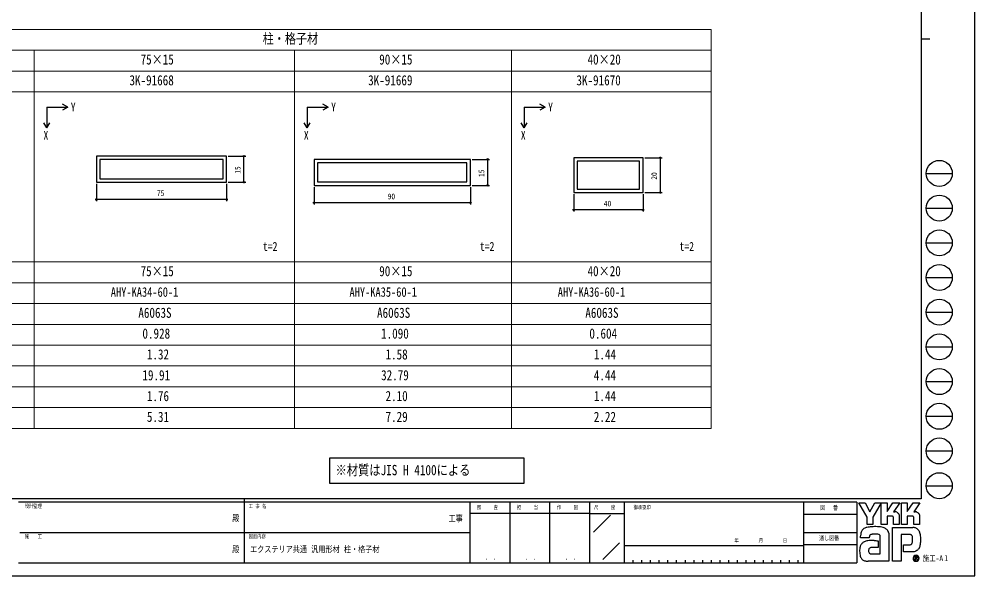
# Model space of a CAD drawing. Units: millimetres on the paper. Extents: x -420 to 420, y -297 to 297.
# Drawn here: x -130 to 420, y -297 to 24 of the extents above; entities that cross this region are included whole.
import ezdxf
from ezdxf.enums import TextEntityAlignment as Align

# ---------------------------------------------------------------- set-up
doc = ezdxf.new("R2010")
doc.units = ezdxf.units.MM
doc.header["$PDMODE"] = 32
doc.header["$PDSIZE"] = 0.5
doc.layers.add('0-1_TABLE1', color=7, linetype='Continuous', lineweight=18)
for name, color, linetype in [('0-2_USER1', 3, 'Continuous'), ('0-3_YKK_11', 7, 'Continuous'), ('0-4_YKK_12', 2, 'Continuous'), ('0-5_YKK_D', 6, 'Continuous'), ('0-6_YKK_ZWAK', 7, 'Continuous')]:
    doc.layers.add(name, color=color, linetype=linetype)
doc.styles.add('ＭＳ ゴシック', font='')
doc.styles.get('ＭＳ ゴシック').set_extended_font_data('MS Gothic')

msp = doc.modelspace()

# ---------------------------------------------------------------- linework, layer by layer
at = {"layer": '0-1_TABLE1'}
for p, q in [((-390.498, 18), (268.502, 18)), ((268.502, 18), (268.502, -212)), ((-390.498, 6), (268.502, 6)), ((-121.498, 6), (-121.498, -212)), ((28.502, 6), (28.502, -212)), ((153.502, 6), (153.502, -212)), ((-390.498, -6), (268.502, -6)), ((-390.498, -18), (268.502, -18)), ((-390.498, -116), (268.502, -116)), ((-390.498, -128), (268.502, -128)), ((-390.498, -140), (268.502, -140)), ((-390.498, -152), (268.502, -152)), ((-390.498, -164), (268.502, -164)), ((-298.831, -176), (268.502, -176)), ((-390.498, -188), (268.502, -188)), ((-298.831, -200), (268.502, -200)), ((-390.498, -212), (268.502, -212))]:
    msp.add_line(p, q, dxfattribs=at)
at = {"layer": '0-2_USER1'}
for p, q in [((-114.118, -26.774), (-102.118, -26.774)), ((-114.118, -26.774), (-114.118, -38.774)), ((-102.118, -26.774), (-105.118, -25.041)), ((-102.118, -26.774), (-105.118, -28.506)), ((35.882, -26.774), (47.882, -26.774)), ((35.882, -26.774), (35.882, -38.774)), ((47.882, -26.774), (44.882, -25.041)), ((47.882, -26.774), (44.882, -28.506)), ((160.882, -26.774), (172.882, -26.774)), ((160.882, -26.774), (160.882, -38.774)), ((172.882, -26.774), (169.882, -25.041)), ((172.882, -26.774), (169.882, -28.506)), ((-114.118, -38.774), (-115.85, -35.774)), ((-114.118, -38.774), (-112.386, -35.774)), ((35.882, -38.774), (34.15, -35.774)), ((35.882, -38.774), (37.614, -35.774)), ((160.882, -38.774), (159.15, -35.774)), ((160.882, -38.774), (162.614, -35.774))]:
    msp.add_line(p, q, dxfattribs=at)
at = {"layer": '0-3_YKK_11'}
for points in [[(-10.593, -55.047), (-85.593, -55.047), (-85.593, -70.047), (-10.593, -70.047)], [(-12.593, -57.047), (-83.593, -57.047), (-83.593, -68.047), (-12.593, -68.047)], [(129.836, -56.914), (39.836, -56.914), (39.836, -71.914), (129.836, -71.914)], [(127.836, -58.914), (41.836, -58.914), (41.836, -69.914), (127.836, -69.914)], [(229.363, -56.02), (189.363, -56.02), (189.363, -76.02), (229.363, -76.02)], [(227.363, -58.02), (191.363, -58.02), (191.363, -74.02), (227.363, -74.02)]]:
    msp.add_lwpolyline(points, close=True, dxfattribs=at)
at = {"layer": '0-4_YKK_12'}
msp.add_lwpolyline([(48.875, -228.888), (160.689, -228.888), (160.689, -243.66), (48.875, -243.66)], close=True, dxfattribs=at)
at = {"layer": '0-5_YKK_D'}
for p, q in [((-9.593, -55.047), (0.407, -55.047)), ((-0.593, -70.047), (-0.593, -55.047)), ((130.836, -56.914), (140.836, -56.914)), ((139.836, -71.914), (139.836, -56.914)), ((230.363, -56.02), (240.363, -56.02)), ((239.363, -76.02), (239.363, -56.02)), ((-85.593, -71.047), (-85.593, -81.047)), ((-10.593, -71.047), (-10.593, -81.047)), ((-9.593, -70.047), (0.407, -70.047)), ((39.836, -72.914), (39.836, -82.914)), ((129.836, -72.914), (129.836, -82.914)), ((130.836, -71.914), (140.836, -71.914)), ((189.363, -77.02), (189.363, -87.02)), ((229.363, -77.02), (229.363, -87.02)), ((230.363, -76.02), (240.363, -76.02)), ((-10.593, -80.047), (-85.593, -80.047)), ((129.836, -81.914), (39.836, -81.914)), ((229.363, -86.02), (189.363, -86.02))]:
    msp.add_line(p, q, dxfattribs=at)
for centre in [(-0.593, -55.047), (139.836, -56.914), (239.363, -56.02), (-0.593, -70.047), (139.836, -71.914), (239.363, -76.02), (-85.593, -80.047), (-10.593, -80.047), (39.836, -81.914), (129.836, -81.914), (189.363, -86.02), (229.363, -86.02)]:
    msp.add_circle(centre, 0.425, dxfattribs=at)
at = {"layer": '0-6_YKK_ZWAK'}
for p, q in [((389.502, 277.5), (389.502, -252.5)), ((389.502, 12.5), (394.502, 12.5)), ((392.502, -65), (407.502, -65)), ((392.502, -85), (407.502, -85)), ((392.502, -105), (407.502, -105)), ((392.502, -125), (407.502, -125)), ((392.502, -145), (407.502, -145)), ((392.502, -165), (407.502, -165)), ((392.502, -185), (407.502, -185)), ((392.502, -205), (407.502, -205)), ((392.502, -225), (407.502, -225)), ((392.502, -245), (407.502, -245)), ((389.502, -252.5), (-390.498, -252.5)), ((-0.498, -252.5), (-0.498, -289.5)), ((-0.498, -254.5), (-130.498, -254.5)), ((129.502, -254.5), (-0.498, -254.5)), ((152.502, -254.5), (152.502, -289.5)), ((175.502, -254.5), (175.502, -289.5)), ((198.502, -254.5), (198.502, -289.5)), ((218.502, -254.5), (198.502, -254.5)), ((321.752, -254.5), (218.502, -254.5)), ((218.502, -254.5), (218.502, -289.5)), ((321.752, -254.5), (321.752, -289.5)), ((352.502, -254.5), (321.752, -254.5)), ((352.502, -254.5), (352.502, -289.5)), ((198.502, -261), (129.502, -261)), ((198.502, -261), (218.502, -261)), ((200.71, -271.829), (210.504, -262.036)), ((321.752, -261.5), (352.502, -261.5)), ((-129.748, -272), (-0.498, -272)), ((-0.498, -272), (129.502, -272)), ((321.752, -272), (352.502, -272)), ((206.067, -287.599), (215.689, -277.977)), ((218.502, -279.5), (321.752, -279.5)), ((352.502, -279), (321.752, -279)), ((387.916, -285.572), (387.916, -285.572)), ((-130.498, -289.5), (-0.498, -289.5)), ((-0.498, -289.5), (129.502, -289.5)), ((129.502, -289.5), (198.502, -289.5)), ((198.502, -289.5), (218.502, -289.5)), ((218.502, -289.5), (321.752, -289.5)), ((223.502, -288), (223.502, -289.5)), ((228.502, -288), (228.502, -289.5)), ((233.502, -288), (233.502, -289.5)), ((238.502, -288), (238.502, -289.5)), ((243.502, -288), (243.502, -289.5)), ((248.502, -288), (248.502, -289.5)), ((253.502, -288), (253.502, -289.5)), ((258.502, -288), (258.502, -289.5)), ((263.502, -288), (263.502, -289.5)), ((268.502, -288), (268.502, -289.5)), ((273.502, -288), (273.502, -289.5)), ((278.502, -288), (278.502, -289.5)), ((283.502, -288), (283.502, -289.5)), ((288.502, -288), (288.502, -289.5)), ((293.502, -288), (293.502, -289.5)), ((298.502, -288), (298.502, -289.5)), ((303.502, -288), (303.502, -289.5)), ((308.502, -288), (308.502, -289.5)), ((313.502, -288), (313.502, -289.5)), ((318.502, -288), (318.502, -289.5)), ((321.752, -289.5), (352.502, -289.5)), ((386.667, -288.398), (386.667, -288.398))]:
    msp.add_line(p, q, dxfattribs=at)
for points in [[(-420.5, -297), (420.5, -297), (420.5, 297), (-420.5, 297)], [(353.602, -254.8), (357.283, -254.8), (360.047, -260.01), (362.804, -254.8), (366.488, -254.8), (361.767, -263.199), (361.767, -267.413), (358.41, -267.413), (358.41, -263.086)]]:
    msp.add_lwpolyline(points, close=True, dxfattribs=at)
for points in [[(198.502, -254.5), (129.502, -254.5), (129.502, -289.5)], [(373.055, -262.661), (369.877, -262.661), (369.877, -267.41), (366.491, -267.41), (366.491, -254.8), (369.877, -254.8), (369.877, -259.958), (373.207, -254.8), (377.184, -254.8), (373.616, -260.021), (373.742, -260.021), (373.882, -260.021), (374.025, -260.021), (374.163, -260.021), (374.287, -260.021), (374.386, -260.021), (374.452, -260.021), (374.477, -260.021)], [(384.751, -262.661), (381.577, -262.661), (381.577, -267.413), (378.19, -267.413), (378.19, -254.8), (381.577, -254.8), (381.577, -259.958), (384.903, -254.8), (388.88, -254.8), (385.312, -260.021), (385.44, -260.021), (385.58, -260.021), (385.724, -260.021), (385.861, -260.021), (385.984, -260.021), (386.083, -260.021), (386.149, -260.021), (386.173, -260.021)], [(375.451, -260.221), (375.855, -260.452), (376.197, -260.753), (376.473, -261.112), (376.676, -261.515), (376.801, -261.95), (376.844, -262.404), (376.844, -267.422), (373.541, -267.422), (373.541, -263.141)], [(387.148, -260.221), (387.554, -260.452), (387.897, -260.753), (388.174, -261.112), (388.378, -261.515), (388.505, -261.95), (388.548, -262.404), (388.548, -267.413), (385.237, -267.413), (385.237, -263.141)], [(382.887, -273.151), (378.119, -273.151), (378.119, -288.5), (373.123, -288.5), (373.123, -269.079), (384.735, -269.079)], [(360.48, -273.231), (360.247, -273.362), (360.066, -273.522), (359.929, -273.708), (359.829, -273.92), (359.761, -274.153), (359.716, -274.407), (359.689, -274.679), (359.673, -274.967), (354.674, -274.979), (354.689, -274.295), (354.717, -273.527)], [(370.771, -271.917), (370.913, -272.49), (370.993, -273.104), (371.018, -273.759), (371.018, -288.5), (358.955, -288.5)], [(362.395, -276.553), (363.341, -276.615), (364.084, -276.699), (364.571, -276.777), (364.745, -276.823), (364.745, -280.647), (364.192, -280.589), (363.586, -280.556), (362.965, -280.543), (362.369, -280.545), (361.837, -280.556), (361.408, -280.571), (361.123, -280.584), (361.019, -280.589), (360.586, -280.668), (360.213, -280.792), (359.9, -280.961), (359.647, -281.177), (359.453, -281.44), (359.318, -281.75), (359.244, -282.11), (359.229, -282.519), (359.276, -282.969), (359.372, -283.341), (359.509, -283.642), (359.683, -283.879), (359.886, -284.059), (360.113, -284.191), (360.359, -284.279), (360.616, -284.332), (365.926, -284.332), (365.926, -274.507), (365.928, -274.313), (365.918, -274.122), (365.893, -273.939), (365.85, -273.765), (365.786, -273.602), (365.699, -273.455), (365.584, -273.324), (365.439, -273.212)], [(365.439, -273.212), (365.127, -273.09), (364.629, -272.987), (363.994, -272.91), (363.271, -272.869), (362.508, -272.873), (361.756, -272.928)], [(384.583, -276.1), (384.576, -275.463), (384.546, -274.89), (384.474, -274.386), (384.344, -273.959)], [(387.871, -270.451), (388.197, -270.862), (388.441, -271.261), (388.612, -271.622)], [(387.456, -282.097), (386.995, -282.456), (386.514, -282.738), (386.018, -282.948), (385.51, -283.092), (384.993, -283.174), (384.472, -283.201), (379.336, -283.201), (379.336, -279.166), (382.232, -279.166), (382.766, -279.159), (383.236, -279.113), (383.639, -278.995)], [(387.461, -286.26), (387.458, -286.201), (387.451, -286.145), (387.439, -286.09), (387.422, -286.039), (387.4, -285.99), (387.374, -285.944), (387.343, -285.901), (387.308, -285.861), (387.262, -285.82), (387.21, -285.785), (387.154, -285.754), (387.093, -285.729), (387.028, -285.71), (386.958, -285.696), (386.885, -285.687), (386.808, -285.684), (386.05, -285.684), (386.05, -287.914), (386.279, -287.914), (386.279, -285.912), (386.808, -285.912), (386.862, -285.914), (386.914, -285.919), (386.962, -285.928), (387.006, -285.94), (387.047, -285.956), (387.084, -285.975), (387.117, -285.997), (387.147, -286.022)], [(387.236, -286.26), (387.222, -286.367), (387.184, -286.451), (387.126, -286.516), (387.055, -286.562), (386.974, -286.594), (386.89, -286.614), (386.808, -286.624), (386.733, -286.627), (386.534, -286.627), (386.635, -286.797), (387.289, -287.922), (387.551, -287.922), (386.92, -286.839), (386.979, -286.827), (387.036, -286.812), (387.089, -286.794), (387.14, -286.773), (387.187, -286.749), (387.231, -286.722), (387.271, -286.691), (387.308, -286.658)]]:
    msp.add_lwpolyline(points, dxfattribs=at)
for centre in [(400.002, -65), (400.002, -85), (400.002, -105), (400.002, -125), (400.002, -145), (400.002, -165), (400.002, -185), (400.002, -205), (400.002, -225), (400.002, -245)]:
    msp.add_circle(centre, 7.5, dxfattribs=at)
for centre, radius, start, end in [((373.072, -263.129), 0.469, 358.57817, 92.1683), ((374.482, -262.519), 2.498, 78.26798, 90.11215), ((374.517, -262.337), 2.312, 66.19963, 78.22058), ((384.771, -263.127), 0.467, 358.29941, 92.43455), ((386.178, -262.523), 2.502, 78.27851, 90.10826), ((386.212, -262.348), 2.323, 66.2483, 78.23226), ((358.493, -272.801), 3.618, 122.60463, 137.83438), ((358.972, -273.575), 4.528, 108.37421, 122.42809), ((359.729, -276.269), 7.325, 100.93159, 107.35499), ((362.205, -288.282), 19.59, 97.86054, 101.37938), ((363.368, -296.358), 27.749, 94.90201, 97.9576), ((363.447, -297.005), 28.4, 91.6169, 94.94971), ((363.337, -292.406), 23.8, 87.51794, 91.66439), ((363.646, -285.778), 17.165, 81.92631, 87.59083), ((364.559, -279.523), 10.844, 73.67137, 82.05943), ((365.913, -274.992), 6.115, 60.60528, 73.9085), ((366.467, -273.886), 4.88, 52.17347, 59.90542), ((384.545, -274.421), 5.346, 78.73198, 87.96551), ((384.702, -273.62), 4.529, 69.03034, 78.69541), ((384.848, -273.23), 4.113, 59.39484, 68.9885), ((384.916, -273.111), 3.976, 50.3012, 59.3616), ((363.78, -274.046), 9.079, 171.55622, 176.72493), ((360.704, -273.587), 5.968, 163.48385, 171.57982), ((359.161, -273.129), 4.358, 152.2125, 163.4865), ((358.494, -272.784), 3.607, 138.03852, 152.12015), ((361.799, -276.363), 3.398, 102.4979, 112.84632), ((362.457, -279.199), 6.31, 96.37207, 102.75341), ((366.963, -273.245), 4.069, 43.55042, 52.14561), ((367.236, -272.981), 3.69, 34.48659, 43.50182), ((367.238, -272.975), 3.685, 25.58915, 34.43128), ((366.91, -273.129), 4.047, 17.43089, 25.54591), ((382.914, -275.601), 2.45, 77.94572, 90.63794), ((383.127, -274.602), 1.429, 60.20991, 77.92418), ((383.265, -274.342), 1.135, 39.8078, 59.75378), ((383.071, -274.49), 1.379, 22.65544, 39.38165), ((384.891, -273.139), 4.013, 42.05209, 50.28551), ((382.909, -274.281), 6.292, 14.76267, 25.00486), ((379.05, -275.333), 10.292, 7.9139, 14.95041), ((375.196, -275.893), 14.187, 2.54376, 8.01251), ((372.986, -276.01), 16.399, 357.76419, 2.60674), ((360.898, -282.07), 6.801, 164.97537, 174.56739), ((359.246, -281.629), 5.09, 153.89178, 164.94341), ((358.493, -281.267), 4.255, 142.04688, 153.80771), ((358.347, -281.163), 4.076, 130.60221, 141.94427), ((358.588, -281.451), 4.452, 120.60724, 130.53081), ((359.062, -282.257), 5.387, 112.58838, 120.58162), ((359.699, -283.79), 7.047, 106.61303, 112.59024), ((360.702, -287.161), 10.564, 99.87193, 106.59825), ((361.264, -290.327), 13.78, 94.78469, 99.91711), ((361.538, -293.477), 16.941, 90.80099, 94.81812), ((361.58, -295.823), 19.287, 87.57779, 90.82714), ((383.172, -277.943), 1.151, 293.91672, 314.09376), ((383.015, -277.804), 1.36, 314.78099, 333.92928), ((382.005, -277.314), 2.483, 334.00676, 347.34989), ((379.25, -276.676), 5.311, 347.14308, 355.40008), ((373.22, -276.158), 11.363, 355.2339, 0.29193), ((385.036, -278.943), 3.935, 326.23251, 339.61931), ((381.341, -277.512), 7.897, 339.22498, 347.31457), ((376.915, -276.479), 12.442, 347.15166, 352.97565), ((373.617, -276.05), 15.768, 352.8937, 357.82206), ((363.813, -282.349), 9.729, 174.55588, 182.47272), ((369.25, -282.263), 15.165, 181.90948, 187.89042), ((362.869, -283.161), 8.722, 187.80471, 196.36971), ((359.5, -284.156), 5.209, 196.3102, 208.20993), ((386.67, -286.819), 1.764, 90.09157, 179.92363), ((386.659, -286.813), 1.569, 134.8007, 180.12175), ((386.664, -286.804), 1.566, 89.86602, 135.149), ((386.67, -286.816), 1.761, 44.93442, 90.08536), ((386.671, -286.816), 1.577, 45.03108, 90.11509), ((386.901, -286.25), 0.335, 358.3894, 42.86139), ((386.907, -286.276), 0.553, 316.37674, 1.6565), ((384.123, -278.339), 5.024, 311.57033, 318.66243), ((386.672, -286.817), 1.577, 0.00643, 45.07115), ((383.541, -277.829), 5.797, 318.67367, 325.29112), ((386.684, -286.81), 1.747, 359.78949, 45.13288), ((358.034, -284.936), 3.547, 208.29777, 223.35561), ((357.703, -285.228), 3.107, 223.64205, 239.63663), ((357.977, -284.728), 3.676, 239.8785, 253.65355), ((358.48, -283.001), 5.475, 253.69102, 263.74909), ((358.906, -279.21), 9.29, 263.68487, 270.30455), ((386.659, -286.821), 1.753, 179.86065, 225.14399), ((386.653, -286.823), 1.562, 179.75513, 225.29722), ((386.668, -286.821), 1.759, 224.94536, 269.98445), ((386.664, -286.837), 1.56, 224.62822, 270.10973), ((386.665, -286.814), 1.584, 270.09072, 359.90926), ((386.668, -286.812), 1.768, 269.98802, 314.93777), ((386.68, -286.824), 1.751, 314.92572, 0.23508)]:
    msp.add_arc(centre, radius, start, end, dxfattribs=at)
msp.add_point((-0.498, -289.5), dxfattribs=at)

# ---------------------------------------------------------------- texts
at = {"layer": '0-1_TABLE1', "style": 'ＭＳ ゴシック', "width": 0.8}
for s, height, p in [('柱・格子材', 5.865, (10.155, 8)), ('75×15', 5.865, (-60.151, -4)), ('90×15', 5.865, (77.349, -4)), ('40×20', 5.865, (197.349, -4)), ('3K-91668', 5.865, (-66.551, -16)), ('3K-91669', 5.865, (70.949, -16)), ('3K-91670', 5.865, (190.949, -16)), ('t=2', 5.132, (10.317, -111.18)), ('t=2', 5.132, (135.317, -111.18)), ('t=2', 5.132, (250.317, -111.18)), ('75×15', 5.865, (-60.151, -126)), ('90×15', 5.865, (77.349, -126)), ('40×20', 5.865, (197.349, -126)), ('AHY-KA34-60-1', 5.499, (-77.298, -137.75)), ('AHY-KA35-60-1', 5.499, (60.202, -137.75)), ('AHY-KA36-60-1', 5.499, (180.202, -137.75)), ('A6063S', 5.865, (-61.431, -150)), ('A6063S', 5.865, (76.069, -150)), ('A6063S', 5.865, (196.069, -150)), ('0.928', 5.865, (-59.085, -162)), ('1.090', 5.865, (78.415, -162)), ('0.604', 5.865, (198.415, -162)), ('1.32', 5.865, (-56.525, -174)), ('1.58', 5.865, (80.975, -174)), ('1.44', 5.865, (200.975, -174)), ('19.91', 5.865, (-59.085, -186)), ('32.79', 5.865, (78.415, -186)), ('4.44', 5.865, (200.975, -186)), ('1.76', 5.865, (-56.525, -198)), ('2.10', 5.865, (80.975, -198)), ('1.44', 5.865, (200.975, -198)), ('5.31', 5.865, (-56.525, -210)), ('7.29', 5.865, (80.975, -210)), ('2.22', 5.865, (200.975, -210))]:
    msp.add_text(s, height=height, dxfattribs=at).set_placement(p, align=Align.BOTTOM_LEFT)
at = {"layer": '0-2_USER1', "style": 'ＭＳ ゴシック', "width": 0.8}
for s, height, p in [('Y', 5.132, (-100.379, -30.838)), ('Y', 5.132, (49.621, -30.838)), ('Y', 5.132, (174.621, -30.838)), ('X', 5.132, (-116.092, -47.153)), ('X', 5.132, (33.908, -47.153)), ('X', 5.132, (158.908, -47.153)), ('※材質はJIS H 4100による', 5.938, (52.184, -240.744)), ('エクステリア共通 汎用形材 柱・格子材', 3.666, (2.906, -284.58))]:
    msp.add_text(s, height=height, dxfattribs=at).set_placement(p, align=Align.BOTTOM_LEFT)
at = {"layer": '0-5_YKK_D', "style": 'ＭＳ ゴシック', "width": 0.8}
for s, p in [('15', (-1.593, -65.187)), ('15', (138.836, -67.054)), ('20', (238.363, -68.66))]:
    msp.add_text(s, height=3.299, rotation=90, dxfattribs=at).set_placement(p, align=Align.BOTTOM_LEFT)
for s, p in [('75', (-50.733, -79.047)), ('90', (82.196, -80.914)), ('40', (206.723, -85.02))]:
    msp.add_text(s, height=3.299, dxfattribs=at).set_placement(p, align=Align.BOTTOM_LEFT)
at = {"layer": '0-6_YKK_ZWAK', "style": 'ＭＳ ゴシック', "width": 0.8}
for s, height, p in [('設計監理', 2.199, (-126.831, -258.5)), ('工 事 名', 2.199, (2.127, -258.5)), ('照     査', 2.199, (133.642, -259.25)), ('担     当', 2.199, (156.722, -259.25)), ('作     図', 2.199, (179.722, -259.25)), ('尺     度', 2.199, (201.142, -259.25)), ('御承認印', 2.199, (223.914, -259.25)), ('図\u3000 番', 2.566, (331.34, -259.75)), ('殿', 3.666, (-7.367, -266.583)), ('工事', 3.666, (117.233, -266.746)), ('施\u3000\u3000工', 2.199, (-126.831, -276)), ('図面内容', 2.199, (2.127, -276)), ('年        月        日', 2.199, (281.991, -278.321)), ('通し図番', 2.566, (330.78, -277.25)), ('殿', 3.666, (-7.367, -284.583)), ('施工-A１', 3.299, (390.502, -289.5)), ('． ．', 2.592, (138.5, -288.435)), ('． ．', 2.592, (161.5, -288.435)), ('． ．', 2.592, (184.5, -288.435))]:
    msp.add_text(s, height=height, dxfattribs=at).set_placement(p, align=Align.BOTTOM_LEFT)

doc.saveas('drawing.dxf')
